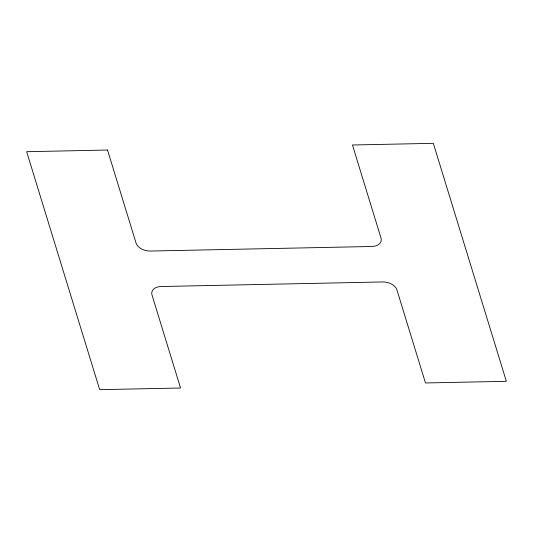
<?xml version="1.0" encoding="UTF-8"?>
<svg xmlns="http://www.w3.org/2000/svg" width="533" height="533" viewBox="0 0 533 533"><rect width="100%" height="100%" fill="white"/><g stroke="black" fill="none" stroke-linecap="round" stroke-linejoin="round"><path stroke-width="0.8" d="M107.519 150.033L26.65 151.698L99.678 389.67L180.547 388.004L151.992 294.949A12.099 7.955 12.7 0 1 161.139 286.514L382.747 281.95A12.099 7.955 12.7 0 1 396.925 289.905L425.481 382.967L506.35 381.302L433.322 143.33L352.453 144.996L381.008 238.051A12.099 7.955 12.7 0 1 371.861 246.486L150.253 251.05A12.099 7.955 12.7 0 1 136.075 243.095L107.519 150.033"/></g></svg>
